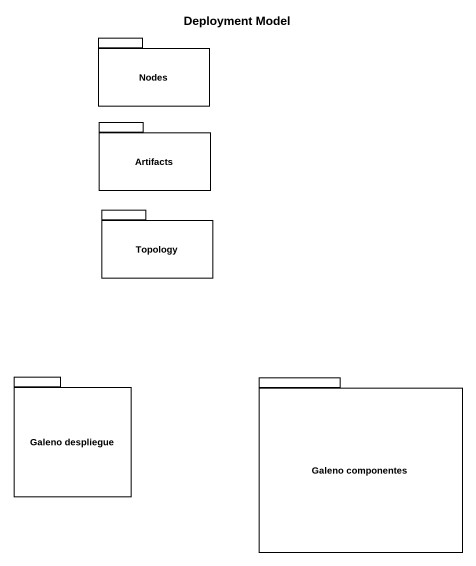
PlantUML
@startuml
title Deployment Model
package Nodes {
}
package Artifacts {
}
package Topology {
}
package "Galeno despliegue" as Galeno_despliegue {
}
package "Galeno componentes" as Galeno_componentes {
}
@enduml
